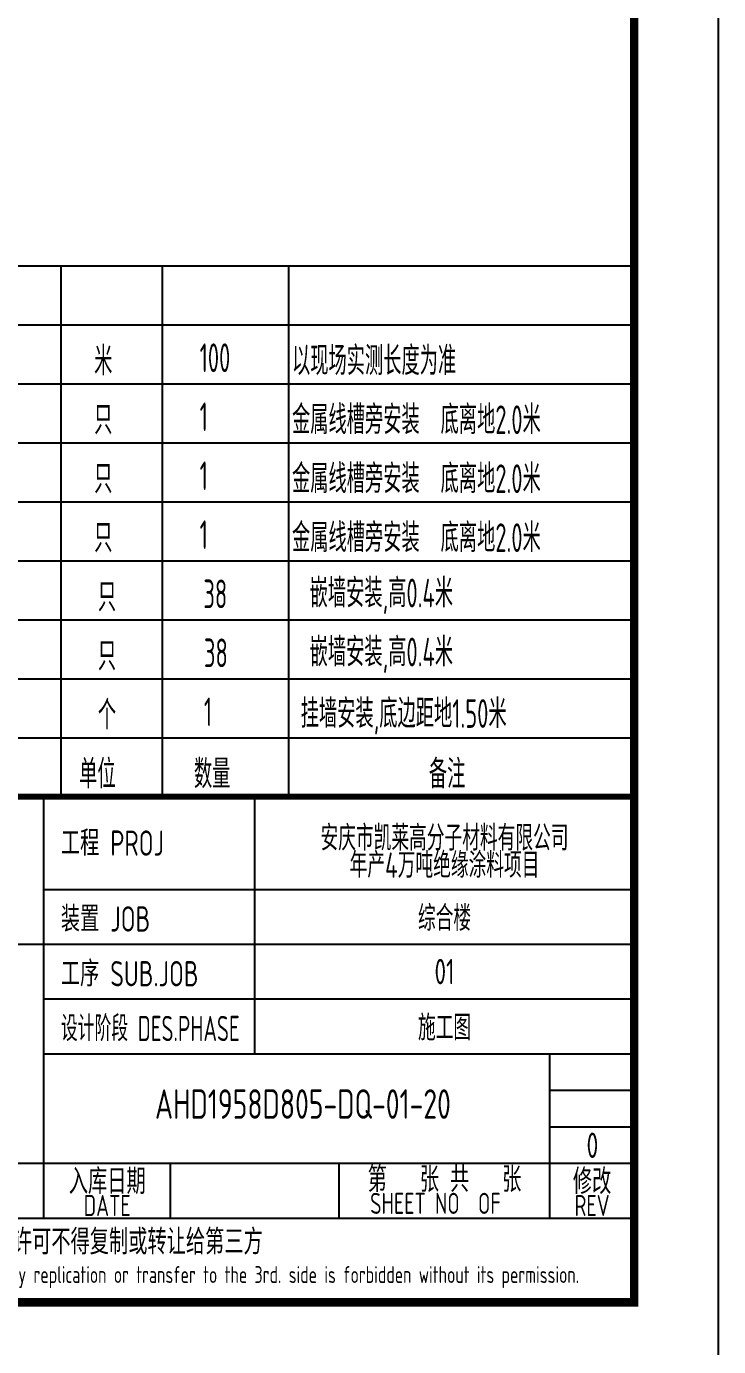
# Model space of a CAD drawing. Extents: x 6250600 to 6678662, y -692028 to -290561.
# Drawn here: x 6524457 to 6532665, y -420149 to -404482 of the extents above; entities that cross this region are included whole.
import ezdxf
from ezdxf.enums import TextEntityAlignment as Align

# ---------------------------------------------------------------- set-up
doc = ezdxf.new("R2010")
doc.units = 0
doc.header["$LTSCALE"] = 1000
doc.header["$MEASUREMENT"] = 0
doc.layers.get('0').update_dxf_attribs({"linetype": 'CONTINUOUS'})
for name, color, linetype in [('AXIS', 3, 'CONTINUOUS'), ('PUB_TITLE', 4, 'CONTINUOUS'), ('TEL_TAB', 7, 'CONTINUOUS')]:
    doc.layers.add(name, color=color, linetype=linetype)
doc.styles.add('AHD', font='sceie.shx', dxfattribs={"width": 0.7, "bigfont": 'sceic.shx'})
doc.styles.add('sceic', font='sceie.shx', dxfattribs={"width": 0.8, "bigfont": 'sceic.shx'})
doc.styles.add('sceie', font='sceie.shx', dxfattribs={"width": 0.7, "bigfont": 'sceic.shx'})
doc.styles.add('TSSD_Rein', font='Tssdeng.shx', dxfattribs={"width": 0.7, "bigfont": 'hztxt.shx'})

msp = doc.modelspace()

# ---------------------------------------------------------------- linework, layer by layer
for p, q in [((6524665, -418623.5), (6524665, -413623.5)), ((6527165, -416673.5), (6527165, -413623.5)), ((6531665, -419623.5), (6531665, -413623.5)), ((6524665, -414723.5), (6531665, -414723.5)), ((6513665, -415373.5), (6531665, -415373.5)), ((6524665, -416023.5), (6531665, -416023.5)), ((6524665, -416673.5), (6531665, -416673.5)), ((6530665, -418623.5), (6530665, -416673.5)), ((6530665, -417106.9), (6531665, -417106.9)), ((6530665, -417540.2), (6531665, -417540.2)), ((6513665, -417973.5), (6531665, -417973.5)), ((6526165, -418623.5), (6526165, -417973.5)), ((6528165, -418623.5), (6528165, -417973.5)), ((6513665, -418623.5), (6531665, -418623.5)), ((6513665, -419623.5), (6531665, -419623.5))]:
    msp.add_line(p, q)
msp.add_lwpolyline([(6531665, -413623.5, 70, 70, 0), (6513665, -413623.5, 70, 70, 0), (6513665, -419623.5, 0, 0, 0)], format="xyseb")
at = {"layer": 'PUB_TITLE', "color": 4}
msp.add_lwpolyline([(6473265, -420623.5), (6532665, -420623.5), (6532665, -378623.5), (6473265, -378623.5)], close=True, dxfattribs=at)
at = {"layer": 'PUB_TITLE', "color": 4, "const_width": 100}
msp.add_lwpolyline([(6475765, -419623.5), (6531665, -419623.5), (6531665, -379623.5), (6475765, -379623.5)], close=True, dxfattribs=at)
at = {"layer": 'TEL_TAB', "color": 0, "linetype": 'ByBlock'}
for points in [[(6513665, -407323.6), (6531664.8, -407323.6)], [(6524864.8, -407323.6), (6524864.8, -413623.5)], [(6526064.8, -407323.6), (6526064.8, -413623.5)], [(6527564.8, -407323.6), (6527564.8, -413623.5)], [(6513665, -408023.6), (6531664.8, -408023.6)], [(6513665, -408723.6), (6531664.8, -408723.6)], [(6513665, -409423.6), (6531664.8, -409423.6)], [(6513665, -410123.6), (6531664.8, -410123.6)], [(6513665, -410823.6), (6531664.8, -410823.6)], [(6513665, -411523.6), (6531664.8, -411523.6)], [(6513665, -412223.5), (6531664.8, -412223.5)], [(6513665, -412923.5), (6531664.8, -412923.5)]]:
    msp.add_lwpolyline(points, dxfattribs=at)

# ---------------------------------------------------------------- texts
at = {"style": 'AHD'}
for s, width, p in [('工程 PROJ', 0.8, (6524865, -414323.5)), ('工程 PROJ', 0.8, (6524865, -414323.5)), ('装置 JOB', 0.8, (6524865, -415223.5)), ('装置 JOB', 0.8, (6524865, -415223.5)), ('工序 SUB.JOB', 0.8, (6524865, -415873.5)), ('工序 SUB.JOB', 0.8, (6524865, -415873.5)), ('设计阶段 DES.PHASE', 0.7, (6524865, -416523.5)), ('设计阶段 DES.PHASE', 0.7, (6524865, -416523.5))]:
    msp.add_text(s, height=300, dxfattribs=dict(at, width=width)).set_placement(p)
at = {"style": 'AHD', "width": 0.8}
for s, height, p in [('第   张 共   张', 300, (6529415, -418148.5)), ('入库日期', 300, (6525415, -418173.5)), ('入库日期', 300, (6525415, -418173.5)), ('修改', 300, (6531165, -418173.5)), ('修改', 300, (6531165, -418173.5)), ('DATE', 250, (6525415, -418473.5)), ('DATE', 250, (6525415, -418473.5)), ('SHEET NO  OF  ', 250, (6529415, -418448.5)), ('SHEET NO  OF  ', 250, (6529415, -418448.5)), ('REV', 250, (6531165, -418473.5)), ('REV', 250, (6531165, -418473.5)), ('本文件专有权属安徽华东化工医药工程有限责任公司所有,未经许可不得复制或转让给第三方', 300, (6522665, -418923.5)), ('本文件专有权属安徽华东化工医药工程有限责任公司所有,未经许可不得复制或转让给第三方', 300, (6522665, -418923.5)), ('The proprietary right of this document belongs to Anhui Huadong Chemical And Medical Engineering  Co.,Ltd.  and any replication or transfer to the 3rd. side is forbidden without its permission. ', 200, (6522665, -419323.5)), ('The proprietary right of this document belongs to Anhui Huadong Chemical And Medical Engineering  Co.,Ltd.  and any replication or transfer to the 3rd. side is forbidden without its permission. ', 200, (6522665, -419323.5))]:
    msp.add_text(s, height=height, dxfattribs=at).set_placement(p, align=Align.MIDDLE)
at = {"width": 0.8}
for tag, text, height, style, p in [('AHD1958D805-DQ-01-20', '200320-02-040', 350, 'sceie', (6527735.7, -417269.8)), ('0', '0', 300, 'AHD', (6531169, -417759.6)), ('0', '0', 300, 'AHD', (6531169, -417759.6))]:
    msp.add_attdef(tag, text=text, height=height, dxfattribs=dict(at, style=style)).set_placement(p, align=Align.MIDDLE)
at = {"layer": 'AXIS', "style": 'TSSD_Rein', "width": 0.7}
for s, p in [('安庆市凯莱高分子材料有限公司', (6529415, -414096)), ('年产4万吨绝缘涂料项目', (6529415, -414419)), ('综合楼', (6529415, -415048.5)), ('01', (6529415, -415698.5)), ('施工图', (6529415, -416348.5))]:
    msp.add_text(s, height=300, dxfattribs=at).set_placement(p, align=Align.MIDDLE)
at = {"layer": 'TEL_TAB', "color": 0, "linetype": 'ByBlock', "style": 'sceic', "width": 0.67}
for s, p in [('米', (6525260.3, -408621.2)), ('100', (6526511.3, -408583.7)), ('以现场实测长度为准', (6527606.2, -408619.4)), ('只', (6525260.3, -409321.2)), ('1', (6526511.3, -409283.7)), ('金属线槽旁安装  底离地2.0米', (6527606.2, -409319.4)), ('只', (6525260.3, -410021.2)), ('1', (6526511.3, -409983.7)), ('金属线槽旁安装  底离地2.0米', (6527606.2, -410019.4)), ('只', (6525260.3, -410721.2)), ('1', (6526511.3, -410683.7)), ('金属线槽旁安装  底离地2.0米', (6527606.2, -410719.4)), ('只', (6525304.2, -411423.6)), ('嵌墙安装,高0.4米', (6527815.1, -411375.9)), ('嵌墙安装,高0.4米', (6527815.1, -412075.9)), ('只', (6525304.2, -412123.6)), ('个', (6525304.2, -412823.5)), ('1', (6526561.8, -412786)), ('挂墙安装,底边距地1.50米', (6527709.3, -412805.7)), ('单位', (6525082.2, -413523.5)), ('数量', (6526443.2, -413523.5)), ('备注', (6529229, -413523.5))]:
    msp.add_text(s, height=340, dxfattribs=at).set_placement(p)
at = {"layer": 'TEL_TAB', "color": 1, "linetype": 'ByBlock', "style": 'sceic', "width": 0.67}
for p in [(6526555.2, -411386.1), (6526561.8, -412086.1)]:
    msp.add_text('38', height=340, dxfattribs=at).set_placement(p)

doc.saveas('drawing.dxf')
